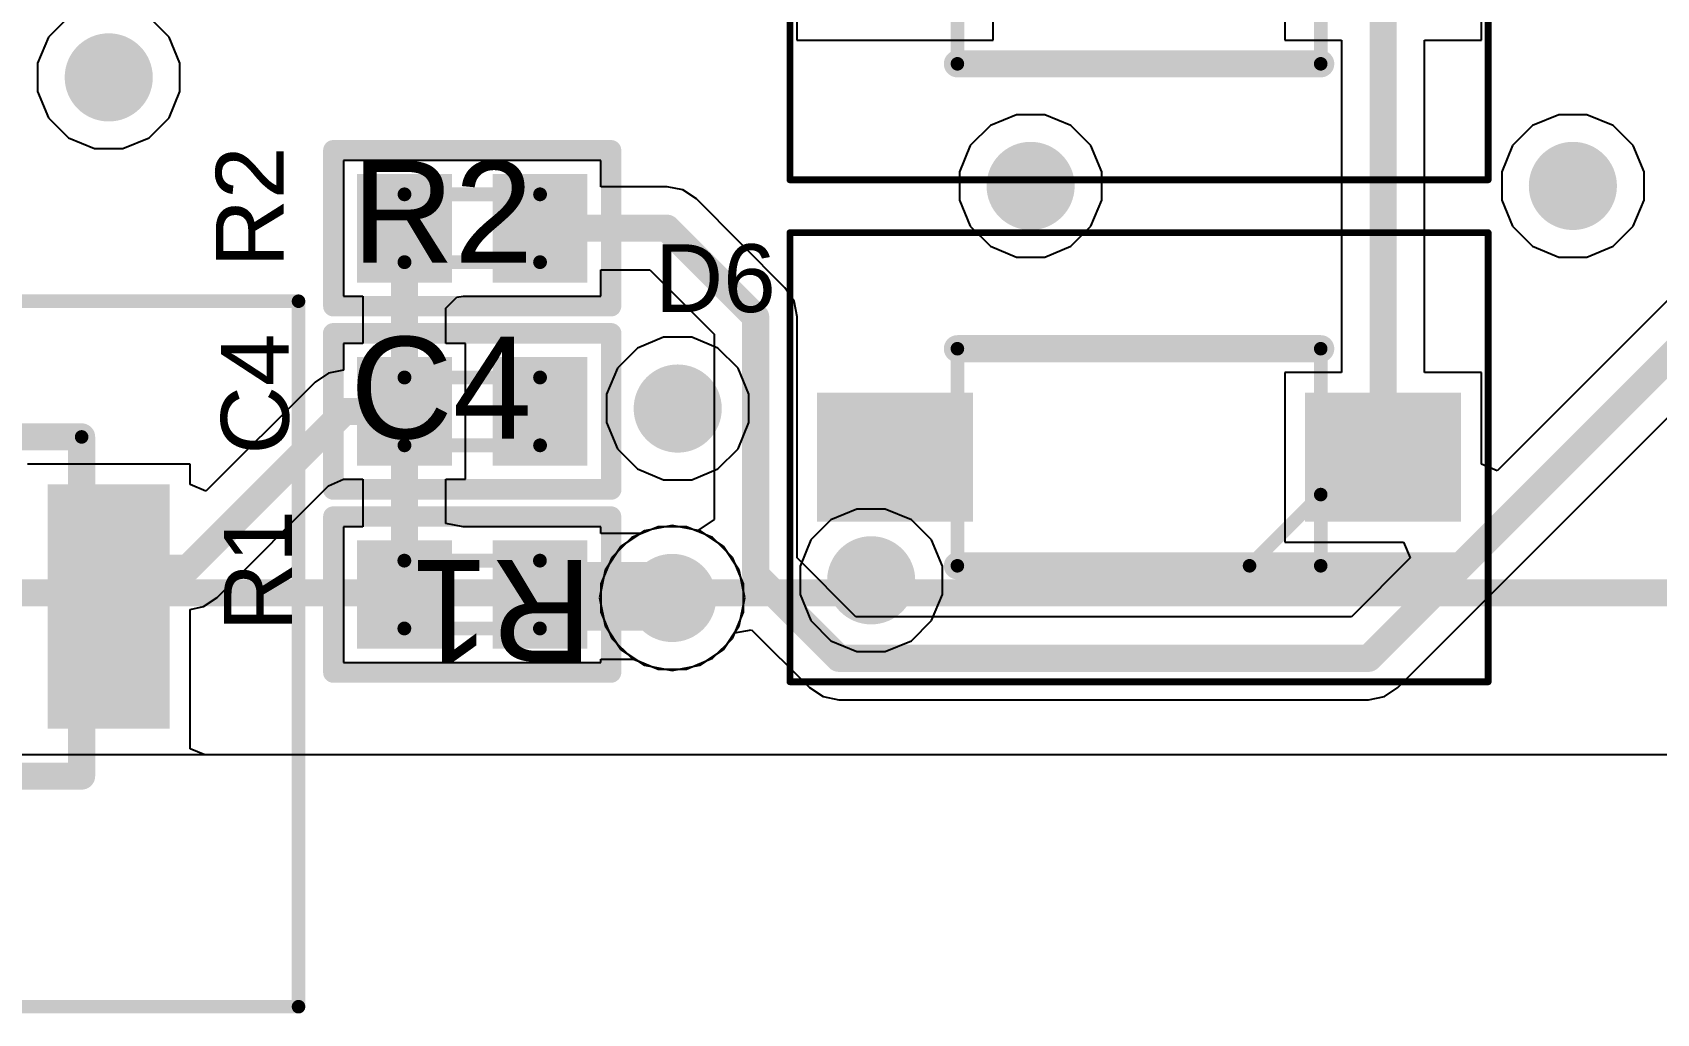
# Model space of a CAD drawing. Header units: inches. Extents: x 0.3 to 52.1, y -1.7 to 36.7.
# Drawn here: x 9.14 to 21.12, y -1.6 to 5.63 of the extents above; entities that cross this region are included whole.
import ezdxf

# ---------------------------------------------------------------- set-up
doc = ezdxf.new("R2010")
doc.units = ezdxf.units.IN
for name, color, linetype in [('Bottom Layer', 5, 'Continuous'), ('Bottom Solder', 6, 'Continuous'), ('Internal1', 16, 'Continuous'), ('Internal2', 76, 'Continuous'), ('Multi-Layer', 9, 'Continuous'), ('Pad Holes', 156, 'Continuous'), ('Top Assembly', 216, 'Continuous'), ('Top Component Outline', 6, 'Continuous'), ('Top Layer', 1, 'Continuous'), ('Top Overlay', 2, 'Continuous'), ('Top Paste', 8, 'Continuous'), ('Top Solder', 216, 'Continuous'), ('Via Holes', 16, 'Continuous'), ('wyswietlacz', 56, 'Continuous')]:
    doc.layers.add(name, color=color, linetype=linetype)
doc.styles.add('Arial', font='', dxfattribs={"height": 0.2})
doc.styles.get('Arial').set_extended_font_data('Arial')

# ---------------------------------------------------------------- blocks, each defined once
blk = doc.blocks.new('0402_RES_REFLOW_79')
at = {"layer": 'Top Layer'}
for points in [[(-0.75, 0.3), (-0.25, 0.3), (-0.25, -0.3), (-0.75, -0.3)], [(0.25, 0.3), (0.75, 0.3), (0.75, -0.3), (0.25, -0.3)]]:
    blk.add_hatch(color=1, dxfattribs=at).paths.add_polyline_path(points)
at = {"layer": 'Top Paste'}
for points in [[(-0.72, 0.27), (-0.28, 0.27), (-0.28, -0.27), (-0.72, -0.27)], [(0.28, 0.27), (0.72, 0.27), (0.72, -0.27), (0.28, -0.27)]]:
    blk.add_hatch(color=8, dxfattribs=at).paths.add_polyline_path(points)
at = {"layer": 'Top Solder'}
for points in [[(-0.85, 0.4), (-0.15, 0.4), (-0.15, -0.4), (-0.85, -0.4)], [(0.15, 0.4), (0.85, 0.4), (0.85, -0.4), (0.15, -0.4)]]:
    blk.add_hatch(color=216, dxfattribs=at).paths.add_polyline_path(points)
at = {"layer": 'Top Assembly'}
for points in [[(1.025, 0.575, 0.15, 0.15, 0), (-1.025, 0.575, 0.15, 0.15, 0)], [(-1.025, 0.575, 0.15, 0.15, 0), (-1.025, -0.575, 0.15, 0.15, 0)], [(1.025, 0.575, 0.15, 0.15, 0), (1.025, -0.575, 0.15, 0.15, 0)], [(1.025, -0.575, 0.15, 0.15, 0), (-1.025, -0.575, 0.15, 0.15, 0)]]:
    blk.add_lwpolyline(points, format="xyseb", dxfattribs=at)
for points in [[(-1.062, 0.575, 0.075, 0.075, 1), (-0.987, 0.575, 0.075, 0.075, 1)], [(-1.062, 0.575, 0.075, 0.075, 1), (-0.987, 0.575, 0.075, 0.075, 1)], [(0.987, 0.575, 0.075, 0.075, 1), (1.062, 0.575, 0.075, 0.075, 1)], [(0.987, 0.575, 0.075, 0.075, 1), (1.062, 0.575, 0.075, 0.075, 1)], [(-1.062, -0.575, 0.075, 0.075, 1), (-0.987, -0.575, 0.075, 0.075, 1)], [(-1.062, -0.575, 0.075, 0.075, 1), (-0.987, -0.575, 0.075, 0.075, 1)], [(0.987, -0.575, 0.075, 0.075, 1), (1.062, -0.575, 0.075, 0.075, 1)], [(0.987, -0.575, 0.075, 0.075, 1), (1.062, -0.575, 0.075, 0.075, 1)]]:
    blk.add_lwpolyline(points, format="xyseb", close=True, dxfattribs=at)
at = {"layer": 'Top Component Outline'}
for points in [[(0.5, 0.25, 0.102, 0.102, 0), (-0.5, 0.25, 0.102, 0.102, 0)], [(-0.5, 0.25, 0.102, 0.102, 0), (-0.5, -0.25, 0.102, 0.102, 0)], [(0.5, 0.25, 0.102, 0.102, 0), (0.5, -0.25, 0.102, 0.102, 0)], [(0.5, -0.25, 0.102, 0.102, 0), (-0.5, -0.25, 0.102, 0.102, 0)]]:
    blk.add_lwpolyline(points, format="xyseb", dxfattribs=at)
for points in [[(-0.525, 0.25, 0.0508, 0.0508, 1), (-0.474, 0.25, 0.0508, 0.0508, 1)], [(-0.525, 0.25, 0.0508, 0.0508, 1), (-0.474, 0.25, 0.0508, 0.0508, 1)], [(0.475, 0.25, 0.0508, 0.0508, 1), (0.526, 0.25, 0.0508, 0.0508, 1)], [(0.475, 0.25, 0.0508, 0.0508, 1), (0.526, 0.25, 0.0508, 0.0508, 1)], [(-0.525, -0.25, 0.0508, 0.0508, 1), (-0.474, -0.25, 0.0508, 0.0508, 1)], [(-0.525, -0.25, 0.0508, 0.0508, 1), (-0.474, -0.25, 0.0508, 0.0508, 1)], [(0.475, -0.25, 0.0508, 0.0508, 1), (0.526, -0.25, 0.0508, 0.0508, 1)], [(0.475, -0.25, 0.0508, 0.0508, 1), (0.526, -0.25, 0.0508, 0.0508, 1)]]:
    blk.add_lwpolyline(points, format="xyseb", close=True, dxfattribs=at)
at = {"layer": 'Top Overlay'}
for points in [[(1.025, 0.575, 0.15, 0.15, 0), (-1.025, 0.575, 0.15, 0.15, 0)], [(-1.025, 0.575, 0.15, 0.15, 0), (-1.025, -0.575, 0.15, 0.15, 0)], [(1.025, 0.575, 0.15, 0.15, 0), (1.025, -0.575, 0.15, 0.15, 0)], [(1.025, -0.575, 0.15, 0.15, 0), (-1.025, -0.575, 0.15, 0.15, 0)]]:
    blk.add_lwpolyline(points, format="xyseb", dxfattribs=at)
for points in [[(-1.062, 0.575, 0.075, 0.075, 1), (-0.987, 0.575, 0.075, 0.075, 1)], [(-1.062, 0.575, 0.075, 0.075, 1), (-0.987, 0.575, 0.075, 0.075, 1)], [(0.987, 0.575, 0.075, 0.075, 1), (1.062, 0.575, 0.075, 0.075, 1)], [(0.987, 0.575, 0.075, 0.075, 1), (1.062, 0.575, 0.075, 0.075, 1)], [(-1.062, -0.575, 0.075, 0.075, 1), (-0.987, -0.575, 0.075, 0.075, 1)], [(-1.062, -0.575, 0.075, 0.075, 1), (-0.987, -0.575, 0.075, 0.075, 1)], [(0.987, -0.575, 0.075, 0.075, 1), (1.062, -0.575, 0.075, 0.075, 1)], [(0.987, -0.575, 0.075, 0.075, 1), (1.062, -0.575, 0.075, 0.075, 1)]]:
    blk.add_lwpolyline(points, format="xyseb", close=True, dxfattribs=at)
at = {"layer": 'Top Assembly', "style": 'Arial'}
blk.add_text('R1', height=0.75, dxfattribs=at).set_placement((-0.889, -0.254))
blk = doc.blocks.new('0402_RES_REFLOW_80')
at = {"layer": 'Top Layer'}
for points in [[(-0.75, 0.3), (-0.25, 0.3), (-0.25, -0.3), (-0.75, -0.3)], [(0.25, 0.3), (0.75, 0.3), (0.75, -0.3), (0.25, -0.3)]]:
    blk.add_hatch(color=1, dxfattribs=at).paths.add_polyline_path(points)
at = {"layer": 'Top Paste'}
for points in [[(-0.72, 0.27), (-0.28, 0.27), (-0.28, -0.27), (-0.72, -0.27)], [(0.28, 0.27), (0.72, 0.27), (0.72, -0.27), (0.28, -0.27)]]:
    blk.add_hatch(color=8, dxfattribs=at).paths.add_polyline_path(points)
at = {"layer": 'Top Solder'}
for points in [[(-0.85, 0.4), (-0.15, 0.4), (-0.15, -0.4), (-0.85, -0.4)], [(0.15, 0.4), (0.85, 0.4), (0.85, -0.4), (0.15, -0.4)]]:
    blk.add_hatch(color=216, dxfattribs=at).paths.add_polyline_path(points)
at = {"layer": 'Top Assembly'}
for points in [[(-1.025, 0.575, 0.15, 0.15, 0), (1.025, 0.575, 0.15, 0.15, 0)], [(-1.025, -0.575, 0.15, 0.15, 0), (-1.025, 0.575, 0.15, 0.15, 0)], [(1.025, -0.575, 0.15, 0.15, 0), (1.025, 0.575, 0.15, 0.15, 0)], [(-1.025, -0.575, 0.15, 0.15, 0), (1.025, -0.575, 0.15, 0.15, 0)]]:
    blk.add_lwpolyline(points, format="xyseb", dxfattribs=at)
for points in [[(-1.062, 0.575, 0.075, 0.075, 1), (-0.987, 0.575, 0.075, 0.075, 1)], [(-1.062, 0.575, 0.075, 0.075, 1), (-0.987, 0.575, 0.075, 0.075, 1)], [(0.987, 0.575, 0.075, 0.075, 1), (1.062, 0.575, 0.075, 0.075, 1)], [(0.987, 0.575, 0.075, 0.075, 1), (1.062, 0.575, 0.075, 0.075, 1)], [(-1.062, -0.575, 0.075, 0.075, 1), (-0.987, -0.575, 0.075, 0.075, 1)], [(-1.062, -0.575, 0.075, 0.075, 1), (-0.987, -0.575, 0.075, 0.075, 1)], [(0.987, -0.575, 0.075, 0.075, 1), (1.062, -0.575, 0.075, 0.075, 1)], [(0.987, -0.575, 0.075, 0.075, 1), (1.062, -0.575, 0.075, 0.075, 1)]]:
    blk.add_lwpolyline(points, format="xyseb", close=True, dxfattribs=at)
at = {"layer": 'Top Component Outline'}
for points in [[(-0.5, 0.25, 0.102, 0.102, 0), (0.5, 0.25, 0.102, 0.102, 0)], [(-0.5, -0.25, 0.102, 0.102, 0), (-0.5, 0.25, 0.102, 0.102, 0)], [(0.5, -0.25, 0.102, 0.102, 0), (0.5, 0.25, 0.102, 0.102, 0)], [(-0.5, -0.25, 0.102, 0.102, 0), (0.5, -0.25, 0.102, 0.102, 0)]]:
    blk.add_lwpolyline(points, format="xyseb", dxfattribs=at)
for points in [[(-0.525, 0.25, 0.0508, 0.0508, 1), (-0.474, 0.25, 0.0508, 0.0508, 1)], [(-0.525, 0.25, 0.0508, 0.0508, 1), (-0.474, 0.25, 0.0508, 0.0508, 1)], [(0.475, 0.25, 0.0508, 0.0508, 1), (0.526, 0.25, 0.0508, 0.0508, 1)], [(0.475, 0.25, 0.0508, 0.0508, 1), (0.526, 0.25, 0.0508, 0.0508, 1)], [(-0.525, -0.25, 0.0508, 0.0508, 1), (-0.474, -0.25, 0.0508, 0.0508, 1)], [(-0.525, -0.25, 0.0508, 0.0508, 1), (-0.474, -0.25, 0.0508, 0.0508, 1)], [(0.475, -0.25, 0.0508, 0.0508, 1), (0.526, -0.25, 0.0508, 0.0508, 1)], [(0.475, -0.25, 0.0508, 0.0508, 1), (0.526, -0.25, 0.0508, 0.0508, 1)]]:
    blk.add_lwpolyline(points, format="xyseb", close=True, dxfattribs=at)
at = {"layer": 'Top Overlay'}
for points in [[(-1.025, 0.575, 0.15, 0.15, 0), (1.025, 0.575, 0.15, 0.15, 0)], [(-1.025, -0.575, 0.15, 0.15, 0), (-1.025, 0.575, 0.15, 0.15, 0)], [(1.025, -0.575, 0.15, 0.15, 0), (1.025, 0.575, 0.15, 0.15, 0)], [(-1.025, -0.575, 0.15, 0.15, 0), (1.025, -0.575, 0.15, 0.15, 0)]]:
    blk.add_lwpolyline(points, format="xyseb", dxfattribs=at)
for points in [[(-1.062, 0.575, 0.075, 0.075, 1), (-0.987, 0.575, 0.075, 0.075, 1)], [(-1.062, 0.575, 0.075, 0.075, 1), (-0.987, 0.575, 0.075, 0.075, 1)], [(0.987, 0.575, 0.075, 0.075, 1), (1.062, 0.575, 0.075, 0.075, 1)], [(0.987, 0.575, 0.075, 0.075, 1), (1.062, 0.575, 0.075, 0.075, 1)], [(-1.062, -0.575, 0.075, 0.075, 1), (-0.987, -0.575, 0.075, 0.075, 1)], [(-1.062, -0.575, 0.075, 0.075, 1), (-0.987, -0.575, 0.075, 0.075, 1)], [(0.987, -0.575, 0.075, 0.075, 1), (1.062, -0.575, 0.075, 0.075, 1)], [(0.987, -0.575, 0.075, 0.075, 1), (1.062, -0.575, 0.075, 0.075, 1)]]:
    blk.add_lwpolyline(points, format="xyseb", close=True, dxfattribs=at)
at = {"layer": 'Top Assembly', "style": 'Arial'}
blk.add_text('R2', height=0.75, rotation=360, dxfattribs=at).set_placement((-0.889, -0.254))
blk = doc.blocks.new('0402_CAP_REFLOW_84')
at = {"layer": 'Top Layer'}
for points in [[(-0.75, 0.3), (-0.25, 0.3), (-0.25, -0.3), (-0.75, -0.3)], [(0.25, 0.3), (0.75, 0.3), (0.75, -0.3), (0.25, -0.3)]]:
    blk.add_hatch(color=1, dxfattribs=at).paths.add_polyline_path(points)
at = {"layer": 'Top Paste'}
for points in [[(-0.72, 0.27), (-0.28, 0.27), (-0.28, -0.27), (-0.72, -0.27)], [(0.28, 0.27), (0.72, 0.27), (0.72, -0.27), (0.28, -0.27)]]:
    blk.add_hatch(color=8, dxfattribs=at).paths.add_polyline_path(points)
at = {"layer": 'Top Solder'}
for points in [[(-0.85, 0.4), (-0.15, 0.4), (-0.15, -0.4), (-0.85, -0.4)], [(0.15, 0.4), (0.85, 0.4), (0.85, -0.4), (0.15, -0.4)]]:
    blk.add_hatch(color=216, dxfattribs=at).paths.add_polyline_path(points)
at = {"layer": 'Top Assembly'}
for points in [[(-1.025, 0.575, 0.15, 0.15, 0), (1.025, 0.575, 0.15, 0.15, 0)], [(-1.025, -0.575, 0.15, 0.15, 0), (-1.025, 0.575, 0.15, 0.15, 0)], [(1.025, -0.575, 0.15, 0.15, 0), (1.025, 0.575, 0.15, 0.15, 0)], [(-1.025, -0.575, 0.15, 0.15, 0), (1.025, -0.575, 0.15, 0.15, 0)]]:
    blk.add_lwpolyline(points, format="xyseb", dxfattribs=at)
for points in [[(-1.062, 0.575, 0.075, 0.075, 1), (-0.987, 0.575, 0.075, 0.075, 1)], [(-1.062, 0.575, 0.075, 0.075, 1), (-0.987, 0.575, 0.075, 0.075, 1)], [(0.987, 0.575, 0.075, 0.075, 1), (1.062, 0.575, 0.075, 0.075, 1)], [(0.987, 0.575, 0.075, 0.075, 1), (1.062, 0.575, 0.075, 0.075, 1)], [(-1.062, -0.575, 0.075, 0.075, 1), (-0.987, -0.575, 0.075, 0.075, 1)], [(-1.062, -0.575, 0.075, 0.075, 1), (-0.987, -0.575, 0.075, 0.075, 1)], [(0.987, -0.575, 0.075, 0.075, 1), (1.062, -0.575, 0.075, 0.075, 1)], [(0.987, -0.575, 0.075, 0.075, 1), (1.062, -0.575, 0.075, 0.075, 1)]]:
    blk.add_lwpolyline(points, format="xyseb", close=True, dxfattribs=at)
at = {"layer": 'Top Component Outline'}
for points in [[(-0.5, -0.25, 0.102, 0.102, 0), (-0.5, 0.25, 0.102, 0.102, 0)], [(-0.5, 0.25, 0.102, 0.102, 0), (0.5, 0.25, 0.102, 0.102, 0)], [(0.5, -0.25, 0.102, 0.102, 0), (0.5, 0.25, 0.102, 0.102, 0)], [(-0.5, -0.25, 0.102, 0.102, 0), (0.5, -0.25, 0.102, 0.102, 0)]]:
    blk.add_lwpolyline(points, format="xyseb", dxfattribs=at)
for points in [[(-0.525, 0.25, 0.0508, 0.0508, 1), (-0.474, 0.25, 0.0508, 0.0508, 1)], [(-0.525, 0.25, 0.0508, 0.0508, 1), (-0.474, 0.25, 0.0508, 0.0508, 1)], [(0.475, 0.25, 0.0508, 0.0508, 1), (0.526, 0.25, 0.0508, 0.0508, 1)], [(0.475, 0.25, 0.0508, 0.0508, 1), (0.526, 0.25, 0.0508, 0.0508, 1)], [(-0.525, -0.25, 0.0508, 0.0508, 1), (-0.474, -0.25, 0.0508, 0.0508, 1)], [(-0.525, -0.25, 0.0508, 0.0508, 1), (-0.474, -0.25, 0.0508, 0.0508, 1)], [(0.475, -0.25, 0.0508, 0.0508, 1), (0.526, -0.25, 0.0508, 0.0508, 1)], [(0.475, -0.25, 0.0508, 0.0508, 1), (0.526, -0.25, 0.0508, 0.0508, 1)]]:
    blk.add_lwpolyline(points, format="xyseb", close=True, dxfattribs=at)
at = {"layer": 'Top Overlay'}
for points in [[(-1.025, 0.575, 0.152, 0.152, 0), (1.025, 0.575, 0.152, 0.152, 0)], [(-1.025, -0.575, 0.152, 0.152, 0), (-1.025, 0.575, 0.152, 0.152, 0)], [(1.025, -0.575, 0.152, 0.152, 0), (1.025, 0.575, 0.152, 0.152, 0)], [(-1.025, -0.575, 0.152, 0.152, 0), (1.025, -0.575, 0.152, 0.152, 0)]]:
    blk.add_lwpolyline(points, format="xyseb", dxfattribs=at)
for points in [[(-1.063, 0.575, 0.0762, 0.0762, 1), (-0.987, 0.575, 0.0762, 0.0762, 1)], [(-1.063, 0.575, 0.0762, 0.0762, 1), (-0.987, 0.575, 0.0762, 0.0762, 1)], [(0.987, 0.575, 0.0762, 0.0762, 1), (1.063, 0.575, 0.0762, 0.0762, 1)], [(0.987, 0.575, 0.0762, 0.0762, 1), (1.063, 0.575, 0.0762, 0.0762, 1)], [(-1.063, -0.575, 0.0762, 0.0762, 1), (-0.987, -0.575, 0.0762, 0.0762, 1)], [(-1.063, -0.575, 0.0762, 0.0762, 1), (-0.987, -0.575, 0.0762, 0.0762, 1)], [(0.987, -0.575, 0.0762, 0.0762, 1), (1.063, -0.575, 0.0762, 0.0762, 1)], [(0.987, -0.575, 0.0762, 0.0762, 1), (1.063, -0.575, 0.0762, 0.0762, 1)]]:
    blk.add_lwpolyline(points, format="xyseb", close=True, dxfattribs=at)
at = {"layer": 'Top Assembly', "style": 'Arial'}
blk.add_text('C4', height=0.75, rotation=360, dxfattribs=at).set_placement((-0.9, -0.2))
blk = doc.blocks.new('B3U3000PMB_96')
at = {"layer": 'Bottom Layer'}
h = blk.add_hatch(color=5, dxfattribs=at)
edge = h.paths.add_edge_path()
edge.add_arc((0, 0), 0.212, 0, 360)
at = {"layer": 'Bottom Solder'}
h = blk.add_hatch(color=6, dxfattribs=at)
edge = h.paths.add_edge_path()
edge.add_arc((0, 0), 0.262, 0, 360)
at = {"layer": 'Internal1'}
h = blk.add_hatch(color=16, dxfattribs=at)
edge = h.paths.add_edge_path()
edge.add_arc((0, 0), 0.212, 0, 360)
at = {"layer": 'Internal2'}
h = blk.add_hatch(color=76, dxfattribs=at)
edge = h.paths.add_edge_path()
edge.add_arc((0, 0), 0.212, 0, 360)
at = {"layer": 'Multi-Layer'}
h = blk.add_hatch(color=9, dxfattribs=at)
edge = h.paths.add_edge_path()
edge.add_arc((0, 0), 0.212, 0, 360)
at = {"layer": 'Pad Holes'}
h = blk.add_hatch(color=7, dxfattribs=at)
edge = h.paths.add_edge_path()
edge.add_arc((0, 0), 0.425, 0, 360)
at = {"layer": 'Top Layer'}
for points in [[(-2.1, -0.85), (-2.1, 0.85), (-1.3, 0.85), (-1.3, -0.85)], [(1.3, -0.85), (1.3, 0.85), (2.1, 0.85), (2.1, -0.85)]]:
    blk.add_hatch(color=1, dxfattribs=at).paths.add_polyline_path(points)
h = blk.add_hatch(color=1, dxfattribs=at)
edge = h.paths.add_edge_path()
edge.add_arc((0, 0), 0.212, 0, 360)
at = {"layer": 'Top Paste'}
for points in [[(-2.1, -0.85), (-2.1, 0.85), (-1.3, 0.85), (-1.3, -0.85)], [(1.3, -0.85), (1.3, 0.85), (2.1, 0.85), (2.1, -0.85)]]:
    blk.add_hatch(color=8, dxfattribs=at).paths.add_polyline_path(points)
at = {"layer": 'Top Solder'}
for points in [[(-2.15, -0.9), (-2.15, 0.9), (-1.25, 0.9), (-1.25, -0.9)], [(1.25, -0.9), (1.25, 0.9), (2.15, 0.9), (2.15, -0.9)]]:
    blk.add_hatch(color=216, dxfattribs=at).paths.add_polyline_path(points)
h = blk.add_hatch(color=216, dxfattribs=at)
edge = h.paths.add_edge_path()
edge.add_arc((0, 0), 0.262, 0, 360)
at = {"layer": 'Top Assembly'}
for points in [[(-3.1, 2.95, 0.1, 0.1, 0), (-3.1, -2.25, 0.1, 0.1, 0)], [(3.1, 2.95, 0.1, 0.1, 0), (-3.1, 2.95, 0.1, 0.1, 0)], [(3.1, 2.95, 0.1, 0.1, 0), (3.1, -2.25, 0.1, 0.1, 0)], [(3.1, -2.25, 0.1, 0.1, 0), (-3.1, -2.25, 0.1, 0.1, 0)]]:
    blk.add_lwpolyline(points, format="xyseb", dxfattribs=at)
for points in [[(-3.125, 2.95, 0.05, 0.05, 1), (-3.075, 2.95, 0.05, 0.05, 1)], [(-3.125, 2.95, 0.05, 0.05, 1), (-3.075, 2.95, 0.05, 0.05, 1)], [(3.075, 2.95, 0.05, 0.05, 1), (3.125, 2.95, 0.05, 0.05, 1)], [(3.075, 2.95, 0.05, 0.05, 1), (3.125, 2.95, 0.05, 0.05, 1)], [(-3.125, -2.25, 0.05, 0.05, 1), (-3.075, -2.25, 0.05, 0.05, 1)], [(-3.125, -2.25, 0.05, 0.05, 1), (-3.075, -2.25, 0.05, 0.05, 1)], [(3.075, -2.25, 0.05, 0.05, 1), (3.125, -2.25, 0.05, 0.05, 1)], [(3.075, -2.25, 0.05, 0.05, 1), (3.125, -2.25, 0.05, 0.05, 1)]]:
    blk.add_lwpolyline(points, format="xyseb", close=True, dxfattribs=at)
at = {"layer": 'Top Component Outline'}
for points in [[(0.85, 1.95, 0.2, 0.2, 0), (-0.85, 1.95, 0.2, 0.2, 0)], [(-0.85, 1.95, 0.2, 0.2, 0), (-0.85, 1.25, 0.2, 0.2, 0)], [(0.85, 1.95, 0.2, 0.2, 0), (0.85, 1.25, 0.2, 0.2, 0)], [(1.5, 1.25, 0.2, 0.2, 0), (-1.5, 1.25, 0.2, 0.2, 0)], [(-1.5, 1.25, 0.2, 0.2, 0), (-1.5, -1.25, 0.2, 0.2, 0)], [(1.5, 1.25, 0.2, 0.2, 0), (1.5, -1.25, 0.2, 0.2, 0)], [(1.5, -1.25, 0.2, 0.2, 0), (-1.5, -1.25, 0.2, 0.2, 0)]]:
    blk.add_lwpolyline(points, format="xyseb", dxfattribs=at)
for points in [[(-0.9, 1.95, 0.1, 0.1, 1), (-0.8, 1.95, 0.1, 0.1, 1)], [(-0.9, 1.95, 0.1, 0.1, 1), (-0.8, 1.95, 0.1, 0.1, 1)], [(0.8, 1.95, 0.1, 0.1, 1), (0.9, 1.95, 0.1, 0.1, 1)], [(0.8, 1.95, 0.1, 0.1, 1), (0.9, 1.95, 0.1, 0.1, 1)], [(-1.55, 1.25, 0.1, 0.1, 1), (-1.45, 1.25, 0.1, 0.1, 1)], [(-1.55, 1.25, 0.1, 0.1, 1), (-1.45, 1.25, 0.1, 0.1, 1)], [(-0.9, 1.25, 0.1, 0.1, 1), (-0.8, 1.25, 0.1, 0.1, 1)], [(0.8, 1.25, 0.1, 0.1, 1), (0.9, 1.25, 0.1, 0.1, 1)], [(1.45, 1.25, 0.1, 0.1, 1), (1.55, 1.25, 0.1, 0.1, 1)], [(1.45, 1.25, 0.1, 0.1, 1), (1.55, 1.25, 0.1, 0.1, 1)], [(-1.55, -1.25, 0.1, 0.1, 1), (-1.45, -1.25, 0.1, 0.1, 1)], [(-1.55, -1.25, 0.1, 0.1, 1), (-1.45, -1.25, 0.1, 0.1, 1)], [(1.45, -1.25, 0.1, 0.1, 1), (1.55, -1.25, 0.1, 0.1, 1)], [(1.45, -1.25, 0.1, 0.1, 1), (1.55, -1.25, 0.1, 0.1, 1)]]:
    blk.add_lwpolyline(points, format="xyseb", close=True, dxfattribs=at)
at = {"layer": 'Top Overlay'}
for points in [[(2.5, 0, 0.2, 0.2, -1), (2.5, 0.2, 0.2, 0.2, 0)], [(2.5, 0.2, 0.2, 0.2, -1), (2.5, 0, 0.2, 0.2, 0)], [(1.5, -1.25, 0.1, 0.1, 0), (-1.5, -1.25, 0.1, 0.1, 0)]]:
    blk.add_lwpolyline(points, format="xyseb", dxfattribs=at)
for points in [[(2.45, 0.2, 0.1, 0.1, 1), (2.55, 0.2, 0.1, 0.1, 1)], [(2.45, 0.2, 0.1, 0.1, 1), (2.55, 0.2, 0.1, 0.1, 1)], [(2.45, 0, 0.1, 0.1, 1), (2.55, 0, 0.1, 0.1, 1)], [(2.45, 0, 0.1, 0.1, 1), (2.55, 0, 0.1, 0.1, 1)], [(-1.525, -1.25, 0.05, 0.05, 1), (-1.475, -1.25, 0.05, 0.05, 1)], [(1.475, -1.25, 0.05, 0.05, 1), (1.525, -1.25, 0.05, 0.05, 1)]]:
    blk.add_lwpolyline(points, format="xyseb", close=True, dxfattribs=at)
blk = doc.blocks.new('SOD3716X135N_119')
at = {"layer": 'Top Layer'}
for points in [[(-2.325, 0.425), (-1.275, 0.425), (-1.275, -0.425), (-2.325, -0.425)], [(1.275, 0.425), (2.325, 0.425), (2.325, -0.425), (1.275, -0.425)]]:
    blk.add_hatch(color=1, dxfattribs=at).paths.add_polyline_path(points)
at = {"layer": 'Top Paste'}
for points in [[(-2.325, 0.425), (-1.275, 0.425), (-1.275, -0.425), (-2.325, -0.425)], [(1.275, 0.425), (2.325, 0.425), (2.325, -0.425), (1.275, -0.425)]]:
    blk.add_hatch(color=8, dxfattribs=at).paths.add_polyline_path(points)
at = {"layer": 'Top Solder'}
for points in [[(-2.375, 0.475), (-1.225, 0.475), (-1.225, -0.475), (-2.375, -0.475)], [(1.225, 0.475), (2.375, 0.475), (2.375, -0.475), (1.225, -0.475)]]:
    blk.add_hatch(color=216, dxfattribs=at).paths.add_polyline_path(points)
at = {"layer": 'Top Assembly'}
for points in [[(2.575, 1.655, 0.05, 0.05, 0), (-2.575, 1.655, 0.05, 0.05, 0)], [(-2.575, 1.655, 0.05, 0.05, 0), (-2.575, -1.655, 0.05, 0.05, 0)], [(2.575, 1.655, 0.05, 0.05, 0), (2.575, -1.655, 0.05, 0.05, 0)], [(2.575, -1.655, 0.05, 0.05, 0), (-2.575, -1.655, 0.05, 0.05, 0)]]:
    blk.add_lwpolyline(points, format="xyseb", dxfattribs=at)
for points in [[(-2.588, 1.655, 0.025, 0.025, 1), (-2.563, 1.655, 0.025, 0.025, 1)], [(-2.588, 1.655, 0.025, 0.025, 1), (-2.563, 1.655, 0.025, 0.025, 1)], [(2.563, 1.655, 0.025, 0.025, 1), (2.588, 1.655, 0.025, 0.025, 1)], [(2.563, 1.655, 0.025, 0.025, 1), (2.588, 1.655, 0.025, 0.025, 1)], [(-2.588, -1.655, 0.025, 0.025, 1), (-2.563, -1.655, 0.025, 0.025, 1)], [(-2.588, -1.655, 0.025, 0.025, 1), (-2.563, -1.655, 0.025, 0.025, 1)], [(2.563, -1.655, 0.025, 0.025, 1), (2.588, -1.655, 0.025, 0.025, 1)], [(2.563, -1.655, 0.025, 0.025, 1), (2.588, -1.655, 0.025, 0.025, 1)]]:
    blk.add_lwpolyline(points, format="xyseb", close=True, dxfattribs=at)
at = {"layer": 'Top Component Outline'}
for points in [[(-1.34, 0.8, 0.1, 0.1, 0), (-1.34, -0.8, 0.1, 0.1, 0)], [(-0.815, 0.8, 0.1, 0.1, 0), (-1.34, 0.275, 0.1, 0.1, 0)], [(1.34, 0.8, 0.1, 0.1, 0), (-1.34, 0.8, 0.1, 0.1, 0)], [(1.34, 0.8, 0.1, 0.1, 0), (1.34, -0.8, 0.1, 0.1, 0)], [(1.34, -0.8, 0.1, 0.1, 0), (-1.34, -0.8, 0.1, 0.1, 0)]]:
    blk.add_lwpolyline(points, format="xyseb", dxfattribs=at)
for points in [[(-1.365, 0.8, 0.05, 0.05, 1), (-1.315, 0.8, 0.05, 0.05, 1)], [(-1.365, 0.8, 0.05, 0.05, 1), (-1.315, 0.8, 0.05, 0.05, 1)], [(-0.84, 0.8, 0.05, 0.05, 1), (-0.79, 0.8, 0.05, 0.05, 1)], [(1.315, 0.8, 0.05, 0.05, 1), (1.365, 0.8, 0.05, 0.05, 1)], [(1.315, 0.8, 0.05, 0.05, 1), (1.365, 0.8, 0.05, 0.05, 1)], [(-1.365, 0.275, 0.05, 0.05, 1), (-1.315, 0.275, 0.05, 0.05, 1)], [(-1.365, -0.8, 0.05, 0.05, 1), (-1.315, -0.8, 0.05, 0.05, 1)], [(-1.365, -0.8, 0.05, 0.05, 1), (-1.315, -0.8, 0.05, 0.05, 1)], [(1.315, -0.8, 0.05, 0.05, 1), (1.365, -0.8, 0.05, 0.05, 1)], [(1.315, -0.8, 0.05, 0.05, 1), (1.365, -0.8, 0.05, 0.05, 1)]]:
    blk.add_lwpolyline(points, format="xyseb", close=True, dxfattribs=at)
at = {"layer": 'Top Overlay'}
for points in [[(1.34, 0.8, 0.2, 0.2, 0), (-2.325, 0.8, 0.2, 0.2, 0)], [(1.34, -0.8, 0.2, 0.2, 0), (-1.34, -0.8, 0.2, 0.2, 0)]]:
    blk.add_lwpolyline(points, format="xyseb", dxfattribs=at)
for points in [[(-2.375, 0.8, 0.1, 0.1, 1), (-2.275, 0.8, 0.1, 0.1, 1)], [(1.29, 0.8, 0.1, 0.1, 1), (1.39, 0.8, 0.1, 0.1, 1)], [(-1.39, -0.8, 0.1, 0.1, 1), (-1.29, -0.8, 0.1, 0.1, 1)], [(1.29, -0.8, 0.1, 0.1, 1), (1.39, -0.8, 0.1, 0.1, 1)]]:
    blk.add_lwpolyline(points, format="xyseb", close=True, dxfattribs=at)
blk = doc.blocks.new('SOD3716X135N_120')
at = {"layer": 'Top Layer'}
for points in [[(-2.325, 0.425), (-1.275, 0.425), (-1.275, -0.425), (-2.325, -0.425)], [(1.275, 0.425), (2.325, 0.425), (2.325, -0.425), (1.275, -0.425)]]:
    blk.add_hatch(color=1, dxfattribs=at).paths.add_polyline_path(points)
at = {"layer": 'Top Paste'}
for points in [[(-2.325, 0.425), (-1.275, 0.425), (-1.275, -0.425), (-2.325, -0.425)], [(1.275, 0.425), (2.325, 0.425), (2.325, -0.425), (1.275, -0.425)]]:
    blk.add_hatch(color=8, dxfattribs=at).paths.add_polyline_path(points)
at = {"layer": 'Top Solder'}
for points in [[(-2.375, 0.475), (-1.225, 0.475), (-1.225, -0.475), (-2.375, -0.475)], [(1.225, 0.475), (2.375, 0.475), (2.375, -0.475), (1.225, -0.475)]]:
    blk.add_hatch(color=216, dxfattribs=at).paths.add_polyline_path(points)
at = {"layer": 'Top Assembly'}
for points in [[(-2.575, 1.655, 0.05, 0.05, 0), (2.575, 1.655, 0.05, 0.05, 0)], [(-2.575, -1.655, 0.05, 0.05, 0), (-2.575, 1.655, 0.05, 0.05, 0)], [(2.575, -1.655, 0.05, 0.05, 0), (2.575, 1.655, 0.05, 0.05, 0)], [(-2.575, -1.655, 0.05, 0.05, 0), (2.575, -1.655, 0.05, 0.05, 0)]]:
    blk.add_lwpolyline(points, format="xyseb", dxfattribs=at)
for points in [[(-2.588, 1.655, 0.025, 0.025, 1), (-2.563, 1.655, 0.025, 0.025, 1)], [(-2.588, 1.655, 0.025, 0.025, 1), (-2.563, 1.655, 0.025, 0.025, 1)], [(2.563, 1.655, 0.025, 0.025, 1), (2.588, 1.655, 0.025, 0.025, 1)], [(2.563, 1.655, 0.025, 0.025, 1), (2.588, 1.655, 0.025, 0.025, 1)], [(-2.588, -1.655, 0.025, 0.025, 1), (-2.563, -1.655, 0.025, 0.025, 1)], [(-2.588, -1.655, 0.025, 0.025, 1), (-2.563, -1.655, 0.025, 0.025, 1)], [(2.563, -1.655, 0.025, 0.025, 1), (2.588, -1.655, 0.025, 0.025, 1)], [(2.563, -1.655, 0.025, 0.025, 1), (2.588, -1.655, 0.025, 0.025, 1)]]:
    blk.add_lwpolyline(points, format="xyseb", close=True, dxfattribs=at)
at = {"layer": 'Top Component Outline'}
for points in [[(-1.34, -0.8, 0.1, 0.1, 0), (-1.34, 0.8, 0.1, 0.1, 0)], [(-1.34, 0.275, 0.1, 0.1, 0), (-0.815, 0.8, 0.1, 0.1, 0)], [(-1.34, 0.8, 0.1, 0.1, 0), (1.34, 0.8, 0.1, 0.1, 0)], [(1.34, -0.8, 0.1, 0.1, 0), (1.34, 0.8, 0.1, 0.1, 0)], [(-1.34, -0.8, 0.1, 0.1, 0), (1.34, -0.8, 0.1, 0.1, 0)]]:
    blk.add_lwpolyline(points, format="xyseb", dxfattribs=at)
for points in [[(-1.365, 0.8, 0.05, 0.05, 1), (-1.315, 0.8, 0.05, 0.05, 1)], [(-1.365, 0.8, 0.05, 0.05, 1), (-1.315, 0.8, 0.05, 0.05, 1)], [(-0.84, 0.8, 0.05, 0.05, 1), (-0.79, 0.8, 0.05, 0.05, 1)], [(1.315, 0.8, 0.05, 0.05, 1), (1.365, 0.8, 0.05, 0.05, 1)], [(1.315, 0.8, 0.05, 0.05, 1), (1.365, 0.8, 0.05, 0.05, 1)], [(-1.365, 0.275, 0.05, 0.05, 1), (-1.315, 0.275, 0.05, 0.05, 1)], [(-1.365, -0.8, 0.05, 0.05, 1), (-1.315, -0.8, 0.05, 0.05, 1)], [(-1.365, -0.8, 0.05, 0.05, 1), (-1.315, -0.8, 0.05, 0.05, 1)], [(1.315, -0.8, 0.05, 0.05, 1), (1.365, -0.8, 0.05, 0.05, 1)], [(1.315, -0.8, 0.05, 0.05, 1), (1.365, -0.8, 0.05, 0.05, 1)]]:
    blk.add_lwpolyline(points, format="xyseb", close=True, dxfattribs=at)
at = {"layer": 'Top Overlay'}
for points in [[(-2.325, 0.8, 0.2, 0.2, 0), (1.34, 0.8, 0.2, 0.2, 0)], [(-1.34, -0.8, 0.2, 0.2, 0), (1.34, -0.8, 0.2, 0.2, 0)]]:
    blk.add_lwpolyline(points, format="xyseb", dxfattribs=at)
for points in [[(-2.375, 0.8, 0.1, 0.1, 1), (-2.275, 0.8, 0.1, 0.1, 1)], [(1.29, 0.8, 0.1, 0.1, 1), (1.39, 0.8, 0.1, 0.1, 1)], [(-1.39, -0.8, 0.1, 0.1, 1), (-1.29, -0.8, 0.1, 0.1, 1)], [(1.29, -0.8, 0.1, 0.1, 1), (1.39, -0.8, 0.1, 0.1, 1)]]:
    blk.add_lwpolyline(points, format="xyseb", close=True, dxfattribs=at)

msp = doc.modelspace()

# ---------------------------------------------------------------- hatches: boundary and pattern name
at = {"layer": 'Bottom Layer'}
h = msp.add_hatch(color=5, dxfattribs=at)
edge = h.paths.add_edge_path()
edge.add_arc((9.7, 5.3), 0.325, 0, 360)
h = msp.add_hatch(color=5, dxfattribs=at)
edge = h.paths.add_edge_path()
edge.add_arc((16.5, 4.5), 0.325, 0, 360)
h = msp.add_hatch(color=5, dxfattribs=at)
edge = h.paths.add_edge_path()
edge.add_arc((20.5, 4.5), 0.325, 0, 360)
h = msp.add_hatch(color=5, dxfattribs=at)
edge = h.paths.add_edge_path()
edge.add_arc((13.897, 2.859), 0.325, 0, 360)
h = msp.add_hatch(color=5, dxfattribs=at)
edge = h.paths.add_edge_path()
edge.add_arc((15.324, 1.593), 0.325, 0, 360)
h = msp.add_hatch(color=5, dxfattribs=at)
edge = h.paths.add_edge_path()
edge.add_arc((13.856, 1.463), 0.325, 0, 360)
at = {"layer": 'Internal1'}
h = msp.add_hatch(color=16, dxfattribs=at)
edge = h.paths.add_edge_path()
edge.add_arc((9.7, 5.3), 0.325, 0, 360)
h = msp.add_hatch(color=16, dxfattribs=at)
edge = h.paths.add_edge_path()
edge.add_arc((16.5, 4.5), 0.325, 0, 360)
h = msp.add_hatch(color=16, dxfattribs=at)
edge = h.paths.add_edge_path()
edge.add_arc((20.5, 4.5), 0.325, 0, 360)
h = msp.add_hatch(color=16, dxfattribs=at)
edge = h.paths.add_edge_path()
edge.add_arc((13.897, 2.859), 0.325, 0, 360)
h = msp.add_hatch(color=16, dxfattribs=at)
edge = h.paths.add_edge_path()
edge.add_arc((15.324, 1.593), 0.325, 0, 360)
h = msp.add_hatch(color=16, dxfattribs=at)
edge = h.paths.add_edge_path()
edge.add_arc((13.856, 1.463), 0.325, 0, 360)
at = {"layer": 'Internal2'}
h = msp.add_hatch(color=76, dxfattribs=at)
edge = h.paths.add_edge_path()
edge.add_arc((9.7, 5.3), 0.325, 0, 360)
h = msp.add_hatch(color=76, dxfattribs=at)
edge = h.paths.add_edge_path()
edge.add_arc((16.5, 4.5), 0.325, 0, 360)
h = msp.add_hatch(color=76, dxfattribs=at)
edge = h.paths.add_edge_path()
edge.add_arc((20.5, 4.5), 0.325, 0, 360)
h = msp.add_hatch(color=76, dxfattribs=at)
edge = h.paths.add_edge_path()
edge.add_arc((13.897, 2.859), 0.325, 0, 360)
h = msp.add_hatch(color=76, dxfattribs=at)
edge = h.paths.add_edge_path()
edge.add_arc((15.324, 1.593), 0.325, 0, 360)
h = msp.add_hatch(color=76, dxfattribs=at)
edge = h.paths.add_edge_path()
edge.add_arc((13.856, 1.463), 0.325, 0, 360)
at = {"layer": 'Top Layer'}
h = msp.add_hatch(color=1, dxfattribs=at)
edge = h.paths.add_edge_path()
edge.add_arc((9.7, 5.3), 0.325, 0, 360)
h = msp.add_hatch(color=1, dxfattribs=at)
edge = h.paths.add_edge_path()
edge.add_arc((16.5, 4.5), 0.325, 0, 360)
h = msp.add_hatch(color=1, dxfattribs=at)
edge = h.paths.add_edge_path()
edge.add_arc((20.5, 4.5), 0.325, 0, 360)
h = msp.add_hatch(color=1, dxfattribs=at)
edge = h.paths.add_edge_path()
edge.add_arc((13.897, 2.859), 0.325, 0, 360)
h = msp.add_hatch(color=1, dxfattribs=at)
edge = h.paths.add_edge_path()
edge.add_arc((15.324, 1.593), 0.325, 0, 360)
h = msp.add_hatch(color=1, dxfattribs=at)
edge = h.paths.add_edge_path()
edge.add_arc((13.856, 1.463), 0.325, 0, 360)
at = {"layer": 'Via Holes'}
h = msp.add_hatch(color=7, dxfattribs=at)
edge = h.paths.add_edge_path()
edge.add_arc((9.7, 5.3), 0.175, 0, 360)
h = msp.add_hatch(color=7, dxfattribs=at)
edge = h.paths.add_edge_path()
edge.add_arc((16.5, 4.5), 0.175, 0, 360)
h = msp.add_hatch(color=7, dxfattribs=at)
edge = h.paths.add_edge_path()
edge.add_arc((20.5, 4.5), 0.175, 0, 360)
h = msp.add_hatch(color=7, dxfattribs=at)
edge = h.paths.add_edge_path()
edge.add_arc((13.897, 2.859), 0.175, 0, 360)
h = msp.add_hatch(color=7, dxfattribs=at)
edge = h.paths.add_edge_path()
edge.add_arc((15.324, 1.593), 0.175, 0, 360)
h = msp.add_hatch(color=7, dxfattribs=at)
edge = h.paths.add_edge_path()
edge.add_arc((13.856, 1.463), 0.175, 0, 360)

# ---------------------------------------------------------------- linework, layer by layer
at = {"layer": 'Bottom Layer'}
for p, q in [((13.651, 1.957), (13.478, 1.841)), ((13.856, 1.998), (13.651, 1.957)), ((14.061, 1.957), (13.856, 1.998)), ((14.235, 1.841), (14.061, 1.957)), ((13.478, 1.841), (13.362, 1.668)), ((14.351, 1.668), (14.235, 1.841)), ((13.362, 1.668), (13.321, 1.463)), ((14.391, 1.463), (14.351, 1.668)), ((13.321, 1.463), (13.362, 1.258)), ((14.351, 1.258), (14.391, 1.463)), ((13.362, 1.258), (13.478, 1.084)), ((14.235, 1.084), (14.351, 1.258)), ((13.478, 1.084), (13.651, 0.968)), ((14.061, 0.968), (14.235, 1.084)), ((13.651, 0.968), (13.856, 0.927)), ((13.856, 0.927), (14.061, 0.968)), ((49.694, 0.306), (0.306, 0.306))]:
    msp.add_line(p, q, dxfattribs=at)
at = {"layer": 'Internal1'}
for p, q in [((13.752, 1.988), (13.559, 1.908)), ((13.961, 1.988), (13.752, 1.988)), ((14.154, 1.908), (13.961, 1.988)), ((13.559, 1.908), (13.411, 1.76)), ((14.301, 1.76), (14.154, 1.908)), ((13.411, 1.76), (13.331, 1.567)), ((14.381, 1.567), (14.301, 1.76)), ((13.331, 1.567), (13.331, 1.358)), ((14.381, 1.358), (14.381, 1.567)), ((13.331, 1.358), (13.411, 1.165)), ((14.301, 1.165), (14.381, 1.358)), ((13.411, 1.165), (13.559, 1.018)), ((14.154, 1.018), (14.301, 1.165)), ((13.559, 1.018), (13.752, 0.938)), ((13.961, 0.938), (14.154, 1.018)), ((13.752, 0.938), (13.961, 0.938)), ((49.694, 0.306), (0.306, 0.306))]:
    msp.add_line(p, q, dxfattribs=at)
at = {"layer": 'Internal2'}
for p, q in [((9.403, 5.745), (9.255, 5.597)), ((10.145, 5.597), (9.997, 5.745)), ((9.255, 5.597), (9.175, 5.404)), ((10.225, 5.404), (10.145, 5.597)), ((9.175, 5.404), (9.175, 5.196)), ((10.225, 5.196), (10.225, 5.404)), ((9.175, 5.196), (9.255, 5.003)), ((10.145, 5.003), (10.225, 5.196)), ((9.255, 5.003), (9.403, 4.855)), ((9.997, 4.855), (10.145, 5.003)), ((16.203, 4.945), (16.055, 4.797)), ((16.396, 5.025), (16.203, 4.945)), ((16.604, 5.025), (16.396, 5.025)), ((16.797, 4.945), (16.604, 5.025)), ((16.945, 4.797), (16.797, 4.945)), ((20.203, 4.945), (20.055, 4.797)), ((20.396, 5.025), (20.203, 4.945)), ((20.604, 5.025), (20.396, 5.025)), ((20.797, 4.945), (20.604, 5.025)), ((20.945, 4.797), (20.797, 4.945)), ((9.403, 4.855), (9.596, 4.775)), ((9.804, 4.775), (9.997, 4.855)), ((16.055, 4.797), (15.975, 4.604)), ((17.025, 4.604), (16.945, 4.797)), ((20.055, 4.797), (19.975, 4.604)), ((21.025, 4.604), (20.945, 4.797)), ((9.596, 4.775), (9.804, 4.775)), ((15.975, 4.604), (15.975, 4.396)), ((17.025, 4.396), (17.025, 4.604)), ((19.975, 4.604), (19.975, 4.396)), ((21.025, 4.396), (21.025, 4.604)), ((15.975, 4.396), (16.055, 4.203)), ((16.945, 4.203), (17.025, 4.396)), ((19.975, 4.396), (20.055, 4.203)), ((20.945, 4.203), (21.025, 4.396)), ((16.055, 4.203), (16.203, 4.055)), ((16.797, 4.055), (16.945, 4.203)), ((20.055, 4.203), (20.203, 4.055)), ((20.797, 4.055), (20.945, 4.203)), ((16.203, 4.055), (16.396, 3.975)), ((16.396, 3.975), (16.604, 3.975)), ((16.604, 3.975), (16.797, 4.055)), ((20.203, 4.055), (20.396, 3.975)), ((20.396, 3.975), (20.604, 3.975)), ((20.604, 3.975), (20.797, 4.055)), ((13.793, 3.384), (13.6, 3.304)), ((14.002, 3.384), (13.793, 3.384)), ((14.194, 3.304), (14.002, 3.384)), ((13.6, 3.304), (13.452, 3.157)), ((14.342, 3.157), (14.194, 3.304)), ((13.452, 3.157), (13.372, 2.964)), ((14.422, 2.964), (14.342, 3.157)), ((13.372, 2.964), (13.372, 2.755)), ((14.422, 2.755), (14.422, 2.964)), ((13.372, 2.755), (13.452, 2.562)), ((14.342, 2.562), (14.422, 2.755)), ((13.452, 2.562), (13.6, 2.414)), ((14.194, 2.414), (14.342, 2.562)), ((13.6, 2.414), (13.793, 2.334)), ((14.002, 2.334), (14.194, 2.414)), ((13.793, 2.334), (14.002, 2.334)), ((15.026, 2.038), (14.879, 1.891)), ((15.219, 2.118), (15.026, 2.038)), ((15.428, 2.118), (15.219, 2.118)), ((15.621, 2.038), (15.428, 2.118)), ((15.769, 1.891), (15.621, 2.038)), ((14.879, 1.891), (14.799, 1.698)), ((15.849, 1.698), (15.769, 1.891)), ((14.799, 1.698), (14.799, 1.489)), ((15.849, 1.489), (15.849, 1.698)), ((14.799, 1.489), (14.879, 1.296)), ((15.769, 1.296), (15.849, 1.489)), ((14.879, 1.296), (15.026, 1.148)), ((15.621, 1.148), (15.769, 1.296)), ((15.026, 1.148), (15.219, 1.068)), ((15.428, 1.068), (15.621, 1.148)), ((15.219, 1.068), (15.428, 1.068)), ((49.694, 0.306), (0.306, 0.306))]:
    msp.add_line(p, q, dxfattribs=at)
at = {"layer": 'Top Layer'}
for p, q in [((16.225, 5.575), (16.225, 6.825)), ((18.375, 6.825), (18.375, 5.575)), ((19.825, 5.575), (19.825, 6.392)), ((14.775, 5.894), (14.775, 5.575)), ((14.775, 5.575), (16.225, 5.575)), ((18.375, 5.575), (18.794, 5.575)), ((18.794, 5.575), (18.794, 3.125)), ((19.406, 3.125), (19.406, 5.575)), ((19.406, 5.575), (19.825, 5.575)), ((12.304, 4.688), (11.431, 4.688)), ((11.431, 4.688), (11.431, 3.688)), ((12.331, 4.688), (12.304, 4.688)), ((12.431, 4.688), (12.331, 4.688)), ((12.458, 4.688), (12.431, 4.688)), ((13.331, 4.688), (12.458, 4.688)), ((13.331, 4.494), (13.331, 4.688)), ((13.818, 4.494), (13.331, 4.494)), ((13.935, 4.47), (13.818, 4.494)), ((13.818, 4.494), (13.818, 4.494)), ((14.035, 4.404), (13.935, 4.47)), ((14.688, 3.75), (14.035, 4.404)), ((21.619, 4.077), (19.942, 2.401)), ((13.331, 3.688), (13.331, 3.882)), ((13.331, 3.882), (13.692, 3.882)), ((13.692, 3.882), (14.166, 3.407)), ((14.755, 3.651), (14.688, 3.75)), ((19.209, 0.802), (22.141, 3.734)), ((11.431, 3.688), (11.575, 3.688)), ((11.575, 3.688), (11.575, 3.338)), ((12.187, 3.598), (12.268, 3.679)), ((12.187, 3.338), (12.187, 3.598)), ((12.268, 3.679), (12.314, 3.688)), ((12.314, 3.688), (12.431, 3.688)), ((12.431, 3.688), (12.458, 3.688)), ((12.458, 3.688), (13.331, 3.688)), ((14.778, 3.534), (14.755, 3.651)), ((14.778, 1.758), (14.778, 3.534)), ((14.778, 3.534), (14.778, 3.534)), ((14.166, 3.407), (14.166, 2.04)), ((11.575, 3.338), (11.431, 3.338)), ((11.431, 3.338), (11.431, 3.142)), ((12.331, 3.338), (12.187, 3.338)), ((12.331, 2.338), (12.331, 3.338)), ((11.322, 3.12), (11.222, 3.054)), ((11.431, 3.142), (11.322, 3.12)), ((18.794, 3.125), (18.375, 3.125)), ((18.375, 3.125), (18.375, 1.875)), ((19.825, 3.125), (19.406, 3.125)), ((19.825, 2.449), (19.825, 3.125)), ((11.222, 3.054), (10.417, 2.249)), ((10.3, 2.45), (9.1, 2.45)), ((10.3, 2.298), (10.3, 2.45)), ((19.942, 2.401), (19.825, 2.449)), ((10.417, 2.249), (10.3, 2.298)), ((10.499, 1.466), (11.322, 2.289)), ((11.322, 2.289), (11.431, 2.338)), ((11.431, 2.338), (11.431, 2.338)), ((11.431, 2.338), (11.431, 2.338)), ((11.431, 2.338), (11.575, 2.338)), ((11.575, 2.338), (11.575, 1.988)), ((12.187, 2.012), (12.187, 2.338)), ((12.187, 2.338), (12.331, 2.338)), ((14.166, 2.04), (14.039, 1.955)), ((11.575, 1.988), (11.431, 1.988)), ((11.431, 1.988), (11.431, 0.988)), ((12.314, 1.988), (12.187, 2.012)), ((12.331, 1.988), (12.314, 1.988)), ((12.431, 1.988), (12.331, 1.988)), ((12.458, 1.988), (12.431, 1.988)), ((13.331, 1.988), (12.458, 1.988)), ((13.331, 1.938), (13.331, 1.988)), ((13.632, 1.938), (13.331, 1.938)), ((13.752, 1.988), (13.632, 1.938)), ((13.961, 1.988), (13.752, 1.988)), ((14.039, 1.955), (13.961, 1.988)), ((18.375, 1.875), (19.251, 1.875)), ((19.251, 1.875), (19.299, 1.758)), ((15.212, 1.324), (14.778, 1.758)), ((19.299, 1.758), (18.866, 1.324)), ((10.4, 1.399), (10.499, 1.466)), ((10.3, 1.379), (10.4, 1.399)), ((10.3, 0.433), (10.3, 1.379)), ((18.866, 1.324), (15.212, 1.324)), ((14.301, 1.165), (14.317, 1.205)), ((14.317, 1.205), (14.442, 1.229)), ((14.442, 1.229), (14.869, 0.802)), ((14.154, 1.018), (14.301, 1.165)), ((11.431, 0.988), (12.304, 0.988)), ((12.304, 0.988), (12.331, 0.988)), ((12.331, 0.988), (12.431, 0.988)), ((12.431, 0.988), (12.458, 0.988)), ((12.458, 0.988), (13.331, 0.988)), ((13.331, 0.988), (13.331, 1.012)), ((13.331, 1.012), (13.572, 1.012)), ((13.572, 1.012), (13.752, 0.938)), ((13.961, 0.938), (14.154, 1.018)), ((13.752, 0.938), (13.961, 0.938)), ((14.869, 0.802), (14.869, 0.802)), ((14.869, 0.802), (14.969, 0.736)), ((14.969, 0.736), (15.086, 0.712)), ((18.993, 0.712), (19.11, 0.736)), ((19.11, 0.736), (19.209, 0.802)), ((15.086, 0.712), (18.993, 0.712)), ((18.993, 0.712), (18.993, 0.712)), ((10.3, 0.35), (10.3, 0.433)), ((10.409, 0.306), (10.3, 0.35)), ((25.459, 0.306), (10.409, 0.306))]:
    msp.add_line(p, q, dxfattribs=at)
for points in [[(19.1, 2.5, 0.2, 0.2, 0), (19.1, 6.1, 0.2, 0.2, 0)], [(11.881, 2.838, 0.2, 0.2, 0), (11.881, 4.188, 0.2, 0.2, 0)], [(12.881, 4.188, 0.2, 0.2, 0), (13.818, 4.188, 0.2, 0.2, 0)], [(13.818, 4.188, 0.2, 0.2, 0), (14.472, 3.534, 0.2, 0.2, 0)], [(18.993, 1.018, 0.2, 0.2, 0), (21.925, 3.951, 0.2, 0.2, 0)], [(14.472, 1.632, 0.2, 0.2, 0), (14.472, 3.534, 0.2, 0.2, 0)], [(10.283, 1.682, 0.2, 0.2, 0), (11.439, 2.838, 0.2, 0.2, 0)], [(11.439, 2.838, 0.2, 0.2, 0), (11.881, 2.838, 0.2, 0.2, 0)], [(11.881, 1.488, 0.2, 0.2, 0), (11.881, 2.788, 0.2, 0.2, 0)], [(9.7, 1.4, 0.2, 0.2, 0), (9.982, 1.682, 0.2, 0.2, 0)], [(9.982, 1.682, 0.2, 0.2, 0), (10.283, 1.682, 0.2, 0.2, 0)], [(12.881, 1.479, 0.508, 0.508, 0), (12.881, 1.488, 0.508, 0.508, 0)], [(12.881, 1.479, 0.508, 0.508, 0), (12.885, 1.475, 0.508, 0.508, 0)], [(12.885, 1.475, 0.508, 0.508, 0), (13.844, 1.475, 0.508, 0.508, 0)], [(13.844, 1.475, 0.508, 0.508, 0), (13.856, 1.463, 0.508, 0.508, 0)], [(14.472, 1.632, 0.2, 0.2, 0), (15.086, 1.018, 0.2, 0.2, 0)], [(15.086, 1.018, 0.2, 0.2, 0), (18.993, 1.018, 0.2, 0.2, 0)]]:
    msp.add_lwpolyline(points, format="xyseb", dxfattribs=at)
for points in [[(11.831, 4.188, 0.1, 0.1, 1), (11.931, 4.188, 0.1, 0.1, 1)], [(12.831, 4.188, 0.1, 0.1, 1), (12.931, 4.188, 0.1, 0.1, 1)], [(13.768, 4.188, 0.1, 0.1, 1), (13.868, 4.188, 0.1, 0.1, 1)], [(13.768, 4.188, 0.1, 0.1, 1), (13.868, 4.188, 0.1, 0.1, 1)], [(14.422, 3.534, 0.1, 0.1, 1), (14.522, 3.534, 0.1, 0.1, 1)], [(14.422, 3.534, 0.1, 0.1, 1), (14.522, 3.534, 0.1, 0.1, 1)], [(11.389, 2.838, 0.1, 0.1, 1), (11.489, 2.838, 0.1, 0.1, 1)], [(11.389, 2.838, 0.1, 0.1, 1), (11.489, 2.838, 0.1, 0.1, 1)], [(11.831, 2.838, 0.1, 0.1, 1), (11.931, 2.838, 0.1, 0.1, 1)], [(11.831, 2.838, 0.1, 0.1, 1), (11.931, 2.838, 0.1, 0.1, 1)], [(11.831, 2.788, 0.1, 0.1, 1), (11.931, 2.788, 0.1, 0.1, 1)], [(19.05, 2.5, 0.1, 0.1, 1), (19.15, 2.5, 0.1, 0.1, 1)], [(9.932, 1.682, 0.1, 0.1, 1), (10.032, 1.682, 0.1, 0.1, 1)], [(9.932, 1.682, 0.1, 0.1, 1), (10.032, 1.682, 0.1, 0.1, 1)], [(10.233, 1.682, 0.1, 0.1, 1), (10.333, 1.682, 0.1, 0.1, 1)], [(10.233, 1.682, 0.1, 0.1, 1), (10.333, 1.682, 0.1, 0.1, 1)], [(12.754, 1.488, 0.254, 0.254, 1), (13.008, 1.488, 0.254, 0.254, 1)], [(12.754, 1.479, 0.254, 0.254, 1), (13.008, 1.479, 0.254, 0.254, 1)], [(12.754, 1.479, 0.254, 0.254, 1), (13.008, 1.479, 0.254, 0.254, 1)], [(12.758, 1.475, 0.254, 0.254, 1), (13.012, 1.475, 0.254, 0.254, 1)], [(12.758, 1.475, 0.254, 0.254, 1), (13.012, 1.475, 0.254, 0.254, 1)], [(13.717, 1.475, 0.254, 0.254, 1), (13.971, 1.475, 0.254, 0.254, 1)], [(13.717, 1.475, 0.254, 0.254, 1), (13.971, 1.475, 0.254, 0.254, 1)], [(13.729, 1.463, 0.254, 0.254, 1), (13.983, 1.463, 0.254, 0.254, 1)], [(14.422, 1.632, 0.1, 0.1, 1), (14.522, 1.632, 0.1, 0.1, 1)], [(14.422, 1.632, 0.1, 0.1, 1), (14.522, 1.632, 0.1, 0.1, 1)], [(11.831, 1.488, 0.1, 0.1, 1), (11.931, 1.488, 0.1, 0.1, 1)], [(9.65, 1.4, 0.1, 0.1, 1), (9.75, 1.4, 0.1, 0.1, 1)], [(15.036, 1.018, 0.1, 0.1, 1), (15.136, 1.018, 0.1, 0.1, 1)], [(15.036, 1.018, 0.1, 0.1, 1), (15.136, 1.018, 0.1, 0.1, 1)], [(18.943, 1.018, 0.1, 0.1, 1), (19.043, 1.018, 0.1, 0.1, 1)], [(18.943, 1.018, 0.1, 0.1, 1), (19.043, 1.018, 0.1, 0.1, 1)]]:
    msp.add_lwpolyline(points, format="xyseb", close=True, dxfattribs=at)
at = {"layer": 'wyswietlacz'}
msp.add_lwpolyline([(6.35, 1.5, 0.2, 0.2, 0), (43.97, 1.5, 0.2, 0.2, 0)], format="xyseb", dxfattribs=at)

# ---------------------------------------------------------------- block references
for name, p in [('SOD3716X135N_120', (17.3, 6.2)), ('0402_RES_REFLOW_80', (12.381, 4.188)), ('0402_CAP_REFLOW_84', (12.381, 2.838))]:
    msp.add_blockref(name, p)
at = {"rotation": 180}
for name, p in [('SOD3716X135N_119', (17.3, 2.5)), ('B3U3000PMB_96', (8, 1.4)), ('0402_RES_REFLOW_79', (12.381, 1.488))]:
    msp.add_blockref(name, p, dxfattribs=at)

# ---------------------------------------------------------------- texts
at = {"layer": 'Top Overlay', "style": 'Arial'}
for s, p in [('R2', (10.99, 3.898)), ('C4', (11.028, 2.52)), ('R1', (11.051, 1.217))]:
    msp.add_text(s, height=0.5, rotation=90, dxfattribs=at).set_placement(p)
msp.add_text('D6', height=0.5, dxfattribs=at).set_placement((13.728, 3.57))

doc.saveas('drawing.dxf')
